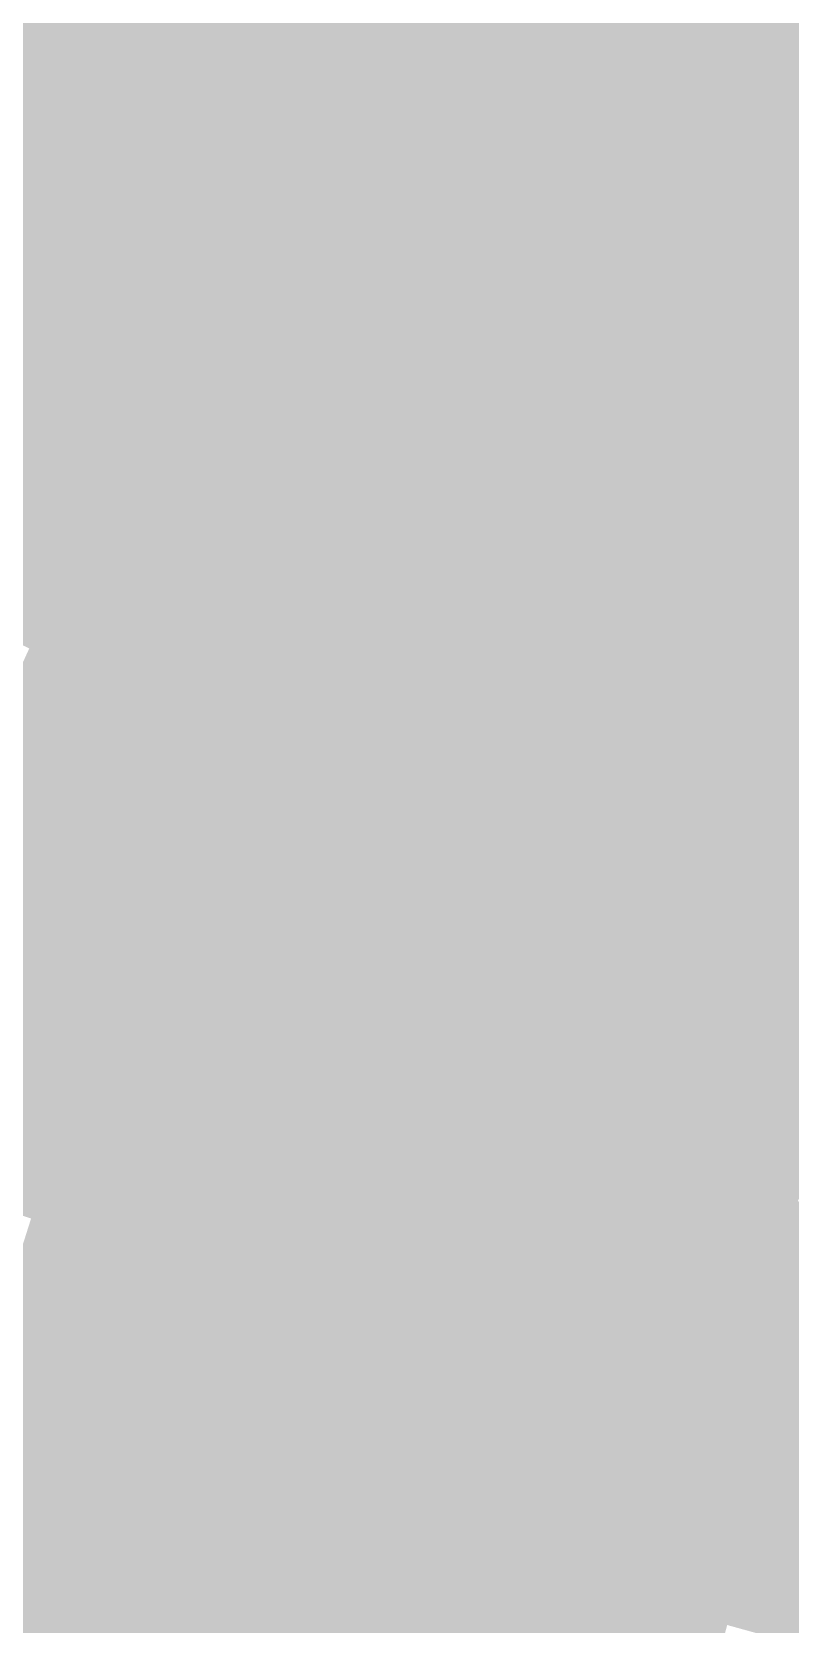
# Model space of a CAD drawing. Header units: inches. Extents: x -266 to 784, y -170 to 213.
# Drawn here: x -56.01 to -45.38, y 12.81 to 35.16 of the extents above; entities that cross this region are included whole.
import ezdxf

# ---------------------------------------------------------------- set-up
doc = ezdxf.new("R2010")
doc.units = ezdxf.units.IN
doc.header["$MEASUREMENT"] = 0

msp = doc.modelspace()

# ---------------------------------------------------------------- linework, layer by layer
at = {"color": 116, "true_color": 0x008435}
msp.add_solid([(-49.872674, 35.1243), (-50.690258, 35.700108), (-48.995659, 36.337658), (-49.798867, 36.933357)], dxfattribs=at)
at = {"color": 106, "true_color": 0x007c2f}
msp.add_solid([(-47.389244, 35.146259), (-48.192452, 35.741958), (-46.512439, 36.298664), (-47.300786, 36.913895)], dxfattribs=at)
at = {"color": 114, "true_color": 0x009543}
msp.add_solid([(-54.915482, 34.774845), (-55.760335, 35.309843), (-54.045525, 36.112065), (-54.876994, 36.667635)], dxfattribs=at)
at = {"color": 116, "true_color": 0x008d3c}
msp.add_solid([(-52.382586, 35.000925), (-53.214055, 35.556495), (-51.507843, 36.275916), (-52.325428, 36.851724)], dxfattribs=at)
at = {"color": 106, "true_color": 0x007329}
msp.add_solid([(-44.935746, 35.068201), (-45.724093, 35.683432), (-44.061596, 36.160417), (-44.834606, 36.79481)], dxfattribs=at)
at = {"color": 116, "true_color": 0x00893a}
msp.add_solid([(-51.551116, 34.445354), (-52.382586, 35.000925), (-50.690258, 35.700108), (-51.507843, 36.275916)], dxfattribs=at)
at = {"color": 116, "true_color": 0x008034}
msp.add_solid([(-49.055089, 34.548491), (-49.872674, 35.1243), (-48.192452, 35.741958), (-48.995659, 36.337658)], dxfattribs=at)
at = {"color": 106, "true_color": 0x00772d}
msp.add_solid([(-46.586037, 34.55056), (-47.389244, 35.146259), (-45.724093, 35.683432), (-46.512439, 36.298664)], dxfattribs=at)
at = {"color": 114, "true_color": 0x009141}
msp.add_solid([(-54.070628, 34.239848), (-54.915482, 34.774845), (-53.214055, 35.556495), (-54.045525, 36.112065)], dxfattribs=at)
at = {"color": 114, "true_color": 0x009a49}
msp.add_solid([(-56.610088, 33.930781), (-57.467817, 34.444884), (-55.760335, 35.309843), (-56.605189, 35.844841)], dxfattribs=at)
at = {"color": 116, "true_color": 0x008d3f}
msp.add_solid([(-53.225775, 33.70485), (-54.070628, 34.239848), (-52.382586, 35.000925), (-53.214055, 35.556495)], dxfattribs=at)
at = {"color": 116, "true_color": 0x008438}
msp.add_solid([(-50.719646, 33.889784), (-51.551116, 34.445354), (-49.872674, 35.1243), (-50.690258, 35.700108)], dxfattribs=at)
at = {"color": 116, "true_color": 0x007c32}
msp.add_solid([(-48.237504, 33.972683), (-49.055089, 34.548491), (-47.389244, 35.146259), (-48.192452, 35.741958)], dxfattribs=at)
at = {"color": 106, "true_color": 0x00732c}
msp.add_solid([(-45.782829, 33.95486), (-46.586037, 34.55056), (-44.935746, 35.068201), (-45.724093, 35.683432)], dxfattribs=at)
at = {"color": 114, "true_color": 0x009547}
msp.add_solid([(-55.75236, 33.416678), (-56.610088, 33.930781), (-54.915482, 34.774845), (-55.760335, 35.309843)], dxfattribs=at)
at = {"color": 116, "true_color": 0x008037}
msp.add_solid([(-49.888177, 33.334214), (-50.719646, 33.889784), (-49.055089, 34.548491), (-49.872674, 35.1243)], dxfattribs=at)
at = {"color": 116, "true_color": 0x007730}
msp.add_solid([(-47.419919, 33.396875), (-48.237504, 33.972683), (-46.586037, 34.55056), (-47.389244, 35.146259)], dxfattribs=at)
at = {"color": 116, "true_color": 0x00893d}
msp.add_solid([(-52.380921, 33.169852), (-53.225775, 33.70485), (-51.551116, 34.445354), (-52.382586, 35.000925)], dxfattribs=at)
at = {"color": 106, "true_color": 0x006f2a}
msp.add_solid([(-44.979622, 33.359161), (-45.782829, 33.95486), (-44.1474, 34.452969), (-44.935746, 35.068201)], dxfattribs=at)
at = {"color": 114, "true_color": 0x009145}
msp.add_solid([(-54.894631, 32.902576), (-55.75236, 33.416678), (-54.070628, 34.239848), (-54.915482, 34.774845)], dxfattribs=at)
at = {"color": 116, "true_color": 0x00843b}
msp.add_solid([(-51.536067, 32.634855), (-52.380921, 33.169852), (-50.719646, 33.889784), (-51.551116, 34.445354)], dxfattribs=at)
at = {"color": 116, "true_color": 0x007c35}
msp.add_solid([(-49.056707, 32.778644), (-49.888177, 33.334214), (-48.237504, 33.972683), (-49.055089, 34.548491)], dxfattribs=at)
at = {"color": 106, "true_color": 0x00732e}
msp.add_solid([(-46.602334, 32.821067), (-47.419919, 33.396875), (-45.782829, 33.95486), (-46.586037, 34.55056)], dxfattribs=at)
at = {"color": 116, "true_color": 0x008d43}
msp.add_solid([(-54.036902, 32.388473), (-54.894631, 32.902576), (-53.225775, 33.70485), (-54.070628, 34.239848)], dxfattribs=at)
at = {"color": 116, "true_color": 0x007733}
msp.add_solid([(-48.225238, 32.223074), (-49.056707, 32.778644), (-47.419919, 33.396875), (-48.237504, 33.972683)], dxfattribs=at)
at = {"color": 114, "true_color": 0x00954a}
msp.add_solid([(-56.555654, 32.038382), (-57.425741, 32.531281), (-55.75236, 33.416678), (-56.610088, 33.930781)], dxfattribs=at)
at = {"color": 116, "true_color": 0x008039}
msp.add_solid([(-50.691214, 32.099857), (-51.536067, 32.634855), (-49.888177, 33.334214), (-50.719646, 33.889784)], dxfattribs=at)
at = {"color": 106, "true_color": 0x006f2d}
msp.add_solid([(-45.78475, 32.245259), (-46.602334, 32.821067), (-44.979622, 33.359161), (-45.782829, 33.95486)], dxfattribs=at)
at = {"color": 116, "true_color": 0x008941}
msp.add_solid([(-53.179174, 31.87437), (-54.036902, 32.388473), (-52.380921, 33.169852), (-53.225775, 33.70485)], dxfattribs=at)
at = {"color": 114, "true_color": 0x009148}
msp.add_solid([(-55.685567, 31.545484), (-56.555654, 32.038382), (-54.894631, 32.902576), (-55.75236, 33.416678)], dxfattribs=at)
at = {"color": 116, "true_color": 0x007c38}
msp.add_solid([(-49.84636, 31.56486), (-50.691214, 32.099857), (-49.056707, 32.778644), (-49.888177, 33.334214)], dxfattribs=at)
at = {"color": 116, "true_color": 0x007331}
msp.add_solid([(-47.393768, 31.667503), (-48.225238, 32.223074), (-46.602334, 32.821067), (-47.419919, 33.396875)], dxfattribs=at)
at = {"color": 106, "true_color": 0x006b2b}
msp.add_solid([(-44.967165, 31.669451), (-45.78475, 32.245259), (-44.176414, 32.763462), (-44.979622, 33.359161)], dxfattribs=at)
at = {"color": 116, "true_color": 0x00843f}
msp.add_solid([(-52.321445, 31.360267), (-53.179174, 31.87437), (-51.536067, 32.634855), (-52.380921, 33.169852)], dxfattribs=at)
at = {"color": 114, "true_color": 0x008d46}
msp.add_solid([(-54.81548, 31.052586), (-55.685567, 31.545484), (-54.036902, 32.388473), (-54.894631, 32.902576)], dxfattribs=at)
at = {"color": 116, "true_color": 0x00803c}
msp.add_solid([(-51.463717, 30.846165), (-52.321445, 31.360267), (-50.691214, 32.099857), (-51.536067, 32.634855)], dxfattribs=at)
at = {"color": 116, "true_color": 0x007736}
msp.add_solid([(-49.001507, 31.029862), (-49.84636, 31.56486), (-48.225238, 32.223074), (-49.056707, 32.778644)], dxfattribs=at)
at = {"color": 106, "true_color": 0x006f2f}
msp.add_solid([(-46.562298, 31.111933), (-47.393768, 31.667503), (-45.78475, 32.245259), (-46.602334, 32.821067)], dxfattribs=at)
at = {"color": 116, "true_color": 0x008944}
msp.add_solid([(-53.945393, 30.559688), (-54.81548, 31.052586), (-53.179174, 31.87437), (-54.036902, 32.388473)], dxfattribs=at)
at = {"color": 116, "true_color": 0x007334}
msp.add_solid([(-48.156653, 30.494864), (-49.001507, 31.029862), (-47.393768, 31.667503), (-48.225238, 32.223074)], dxfattribs=at)
at = {"color": 106, "true_color": 0x006b2d}
msp.add_solid([(-45.730829, 30.556363), (-46.562298, 31.111933), (-44.967165, 31.669451), (-45.78475, 32.245259)], dxfattribs=at)
at = {"color": 114, "true_color": 0x00914b}
msp.add_solid([(-56.442961, 30.169391), (-57.324882, 30.640788), (-55.685567, 31.545484), (-56.555654, 32.038382)], dxfattribs=at)
at = {"color": 116, "true_color": 0x007c3a}
msp.add_solid([(-50.605988, 30.332062), (-51.463717, 30.846165), (-49.84636, 31.56486), (-50.691214, 32.099857)], dxfattribs=at)
at = {"color": 116, "true_color": 0x008442}
msp.add_solid([(-53.075306, 30.06679), (-53.945393, 30.559688), (-52.321445, 31.360267), (-53.179174, 31.87437)], dxfattribs=at)
at = {"color": 114, "true_color": 0x008d49}
msp.add_solid([(-55.56104, 29.697994), (-56.442961, 30.169391), (-54.81548, 31.052586), (-55.685567, 31.545484)], dxfattribs=at)
at = {"color": 116, "true_color": 0x007738}
msp.add_solid([(-49.748259, 29.817959), (-50.605988, 30.332062), (-49.001507, 31.029862), (-49.84636, 31.56486)], dxfattribs=at)
at = {"color": 116, "true_color": 0x006f32}
msp.add_solid([(-47.3118, 29.959867), (-48.156653, 30.494864), (-46.562298, 31.111933), (-47.393768, 31.667503)], dxfattribs=at)
at = {"color": 118, "true_color": 0x00662c}
msp.add_solid([(-44.899359, 30.000793), (-45.730829, 30.556363), (-44.14958, 31.093642), (-44.967165, 31.669451)], dxfattribs=at)
at = {"color": 116, "true_color": 0x008040}
msp.add_solid([(-52.205219, 29.573892), (-53.075306, 30.06679), (-51.463717, 30.846165), (-52.321445, 31.360267)], dxfattribs=at)
at = {"color": 116, "true_color": 0x006b30}
msp.add_solid([(-46.466946, 29.424869), (-47.3118, 29.959867), (-45.730829, 30.556363), (-46.562298, 31.111933)], dxfattribs=at)
at = {"color": 116, "true_color": 0x008947}
msp.add_solid([(-54.679118, 29.226598), (-55.56104, 29.697994), (-53.945393, 30.559688), (-54.81548, 31.052586)], dxfattribs=at)
at = {"color": 116, "true_color": 0x007c3d}
msp.add_solid([(-51.335132, 29.080993), (-52.205219, 29.573892), (-50.605988, 30.332062), (-51.463717, 30.846165)], dxfattribs=at)
at = {"color": 116, "true_color": 0x007336}
msp.add_solid([(-48.890531, 29.303856), (-49.748259, 29.817959), (-48.156653, 30.494864), (-49.001507, 31.029862)], dxfattribs=at)
at = {"color": 116, "true_color": 0x008445}
msp.add_solid([(-53.797197, 28.755201), (-54.679118, 29.226598), (-53.075306, 30.06679), (-53.945393, 30.559688)], dxfattribs=at)
at = {"color": 116, "true_color": 0x006f34}
msp.add_solid([(-48.032802, 28.789754), (-48.890531, 29.303856), (-47.3118, 29.959867), (-48.156653, 30.494864)], dxfattribs=at)
at = {"color": 118, "true_color": 0x00662e}
msp.add_solid([(-45.622093, 28.889871), (-46.466946, 29.424869), (-44.899359, 30.000793), (-45.730829, 30.556363)], dxfattribs=at)
at = {"color": 114, "true_color": 0x008d4c}
msp.add_solid([(-56.273131, 28.325514), (-57.166355, 28.775125), (-55.56104, 29.697994), (-56.442961, 30.169391)], dxfattribs=at)
at = {"color": 116, "true_color": 0x00773b}
msp.add_solid([(-50.465045, 28.588095), (-51.335132, 29.080993), (-49.748259, 29.817959), (-50.605988, 30.332062)], dxfattribs=at)
at = {"color": 116, "true_color": 0x008043}
msp.add_solid([(-52.915276, 28.283804), (-53.797197, 28.755201), (-52.205219, 29.573892), (-53.075306, 30.06679)], dxfattribs=at)
at = {"color": 116, "true_color": 0x006b32}
msp.add_solid([(-47.175074, 28.275651), (-48.032802, 28.789754), (-46.466946, 29.424869), (-47.3118, 29.959867)], dxfattribs=at)
at = {"color": 118, "true_color": 0x00622c}
msp.add_solid([(-44.777239, 28.354874), (-45.622093, 28.889871), (-44.067889, 29.445222), (-44.899359, 30.000793)], dxfattribs=at)
at = {"color": 116, "true_color": 0x007339}
msp.add_solid([(-49.594958, 28.095197), (-50.465045, 28.588095), (-48.890531, 29.303856), (-49.748259, 29.817959)], dxfattribs=at)
at = {"color": 116, "true_color": 0x00894a}
msp.add_solid([(-55.379907, 27.875902), (-56.273131, 28.325514), (-54.679118, 29.226598), (-55.56104, 29.697994)], dxfattribs=at)
at = {"color": 116, "true_color": 0x007c40}
msp.add_solid([(-52.033355, 27.812407), (-52.915276, 28.283804), (-51.335132, 29.080993), (-52.205219, 29.573892)], dxfattribs=at)
at = {"color": 116, "true_color": 0x006f37}
msp.add_solid([(-48.724872, 27.602299), (-49.594958, 28.095197), (-48.032802, 28.789754), (-48.890531, 29.303856)], dxfattribs=at)
at = {"color": 128, "true_color": 0x006630}
msp.add_solid([(-46.317345, 27.761548), (-47.175074, 28.275651), (-45.622093, 28.889871), (-46.466946, 29.424869)], dxfattribs=at)
at = {"color": 116, "true_color": 0x008448}
msp.add_solid([(-54.486682, 27.426291), (-55.379907, 27.875902), (-53.797197, 28.755201), (-54.679118, 29.226598)], dxfattribs=at)
at = {"color": 116, "true_color": 0x00773e}
msp.add_solid([(-51.151433, 27.341011), (-52.033355, 27.812407), (-50.465045, 28.588095), (-51.335132, 29.080993)], dxfattribs=at)
at = {"color": 118, "true_color": 0x00622e}
msp.add_solid([(-45.459616, 27.247445), (-46.317345, 27.761548), (-44.777239, 28.354874), (-45.622093, 28.889871)], dxfattribs=at)
at = {"color": 116, "true_color": 0x008046}
msp.add_solid([(-53.593458, 26.97668), (-54.486682, 27.426291), (-52.915276, 28.283804), (-53.797197, 28.755201)], dxfattribs=at)
at = {"color": 116, "true_color": 0x006b35}
msp.add_solid([(-47.854785, 27.109401), (-48.724872, 27.602299), (-47.175074, 28.275651), (-48.032802, 28.789754)], dxfattribs=at)
at = {"color": 116, "true_color": 0x00733c}
msp.add_solid([(-50.269512, 26.869614), (-51.151433, 27.341011), (-49.594958, 28.095197), (-50.465045, 28.588095)], dxfattribs=at)
at = {"color": 114, "true_color": 0x00894d}
msp.add_solid([(-56.047336, 26.508416), (-56.951325, 26.935971), (-55.379907, 27.875902), (-56.273131, 28.325514)], dxfattribs=at)
at = {"color": 116, "true_color": 0x007c43}
msp.add_solid([(-52.700234, 26.527068), (-53.593458, 26.97668), (-52.033355, 27.812407), (-52.915276, 28.283804)], dxfattribs=at)
at = {"color": 128, "true_color": 0x006633}
msp.add_solid([(-46.984698, 26.616502), (-47.854785, 27.109401), (-46.317345, 27.761548), (-47.175074, 28.275651)], dxfattribs=at)
at = {"color": 118, "true_color": 0x005e2c}
msp.add_solid([(-44.601888, 26.733343), (-45.459616, 27.247445), (-43.932385, 27.819876), (-44.777239, 28.354874)], dxfattribs=at)
at = {"color": 116, "true_color": 0x006f3a}
msp.add_solid([(-49.387591, 26.398217), (-50.269512, 26.869614), (-48.724872, 27.602299), (-49.594958, 28.095197)], dxfattribs=at)
at = {"color": 116, "true_color": 0x00844b}
msp.add_solid([(-55.143347, 26.080861), (-56.047336, 26.508416), (-54.486682, 27.426291), (-55.379907, 27.875902)], dxfattribs=at)
at = {"color": 116, "true_color": 0x007741}
msp.add_solid([(-51.807009, 26.077457), (-52.700234, 26.527068), (-51.151433, 27.341011), (-52.033355, 27.812407)], dxfattribs=at)
at = {"color": 128, "true_color": 0x006231}
msp.add_solid([(-46.114611, 26.123604), (-46.984698, 26.616502), (-45.459616, 27.247445), (-46.317345, 27.761548)], dxfattribs=at)
at = {"color": 116, "true_color": 0x006b37}
msp.add_solid([(-48.50567, 25.926821), (-49.387591, 26.398217), (-47.854785, 27.109401), (-48.724872, 27.602299)], dxfattribs=at)
at = {"color": 116, "true_color": 0x008048}
msp.add_solid([(-54.239358, 25.653306), (-55.143347, 26.080861), (-53.593458, 26.97668), (-54.486682, 27.426291)], dxfattribs=at)
at = {"color": 116, "true_color": 0x00733f}
msp.add_solid([(-50.913785, 25.627846), (-51.807009, 26.077457), (-50.269512, 26.869614), (-51.151433, 27.341011)], dxfattribs=at)
at = {"color": 128, "true_color": 0x006635}
msp.add_solid([(-47.623748, 25.455424), (-48.50567, 25.926821), (-46.984698, 26.616502), (-47.854785, 27.109401)], dxfattribs=at)
at = {"color": 118, "true_color": 0x005e2f}
msp.add_solid([(-45.244524, 25.630706), (-46.114611, 26.123604), (-44.601888, 26.733343), (-45.459616, 27.247445)], dxfattribs=at)
at = {"color": 116, "true_color": 0x007c46}
msp.add_solid([(-53.335368, 25.225751), (-54.239358, 25.653306), (-52.700234, 26.527068), (-53.593458, 26.97668)], dxfattribs=at)
at = {"color": 116, "true_color": 0x006f3c}
msp.add_solid([(-50.020561, 25.178234), (-50.913785, 25.627846), (-49.387591, 26.398217), (-50.269512, 26.869614)], dxfattribs=at)
at = {"color": 128, "true_color": 0x006233}
msp.add_solid([(-46.741827, 24.984027), (-47.623748, 25.455424), (-46.114611, 26.123604), (-46.984698, 26.616502)], dxfattribs=at)
at = {"color": 116, "true_color": 0x00844e}
msp.add_solid([(-55.766795, 24.71972), (-56.681005, 25.124961), (-55.143347, 26.080861), (-56.047336, 26.508416)], dxfattribs=at)
at = {"color": 116, "true_color": 0x007744}
msp.add_solid([(-52.431379, 24.798195), (-53.335368, 25.225751), (-51.807009, 26.077457), (-52.700234, 26.527068)], dxfattribs=at)
at = {"color": 116, "true_color": 0x006b3a}
msp.add_solid([(-49.127337, 24.728623), (-50.020561, 25.178234), (-48.50567, 25.926821), (-49.387591, 26.398217)], dxfattribs=at)
at = {"color": 116, "true_color": 0x00804b}
msp.add_solid([(-54.852585, 24.314479), (-55.766795, 24.71972), (-54.239358, 25.653306), (-55.143347, 26.080861)], dxfattribs=at)
at = {"color": 116, "true_color": 0x007341}
msp.add_solid([(-51.52739, 24.37064), (-52.431379, 24.798195), (-50.913785, 25.627846), (-51.807009, 26.077457)], dxfattribs=at)
at = {"color": 116, "true_color": 0x006638}
msp.add_solid([(-48.234112, 24.279012), (-49.127337, 24.728623), (-47.623748, 25.455424), (-48.50567, 25.926821)], dxfattribs=at)
at = {"color": 128, "true_color": 0x005e31}
msp.add_solid([(-45.859906, 24.51263), (-46.741827, 24.984027), (-45.244524, 25.630706), (-46.114611, 26.123604)], dxfattribs=at)
at = {"color": 116, "true_color": 0x007c49}
msp.add_solid([(-53.938376, 23.909238), (-54.852585, 24.314479), (-53.335368, 25.225751), (-54.239358, 25.653306)], dxfattribs=at)
at = {"color": 116, "true_color": 0x006f3f}
msp.add_solid([(-50.6234, 23.943085), (-51.52739, 24.37064), (-50.020561, 25.178234), (-50.913785, 25.627846)], dxfattribs=at)
at = {"color": 118, "true_color": 0x005a2f}
msp.add_solid([(-44.977984, 24.041234), (-45.859906, 24.51263), (-44.374437, 25.137808), (-45.244524, 25.630706)], dxfattribs=at)
at = {"color": 128, "true_color": 0x006235}
msp.add_solid([(-47.340888, 23.8294), (-48.234112, 24.279012), (-46.741827, 24.984027), (-47.623748, 25.455424)], dxfattribs=at)
at = {"color": 126, "true_color": 0x008451}
msp.add_solid([(-56.356651, 23.343689), (-57.280531, 23.726373), (-55.766795, 24.71972), (-56.681005, 25.124961)], dxfattribs=at)
at = {"color": 116, "true_color": 0x007746}
msp.add_solid([(-53.024166, 23.503996), (-53.938376, 23.909238), (-52.431379, 24.798195), (-53.335368, 25.225751)], dxfattribs=at)
at = {"color": 116, "true_color": 0x006b3c}
msp.add_solid([(-49.719411, 23.51553), (-50.6234, 23.943085), (-49.127337, 24.728623), (-50.020561, 25.178234)], dxfattribs=at)
at = {"color": 128, "true_color": 0x005e33}
msp.add_solid([(-46.447664, 23.379789), (-47.340888, 23.8294), (-45.859906, 24.51263), (-46.741827, 24.984027)], dxfattribs=at)
at = {"color": 116, "true_color": 0x00804e}
msp.add_solid([(-55.432772, 22.961006), (-56.356651, 23.343689), (-54.852585, 24.314479), (-55.766795, 24.71972)], dxfattribs=at)
at = {"color": 116, "true_color": 0x007344}
msp.add_solid([(-52.109956, 23.098755), (-53.024166, 23.503996), (-51.52739, 24.37064), (-52.431379, 24.798195)], dxfattribs=at)
at = {"color": 116, "true_color": 0x00663a}
msp.add_solid([(-48.815422, 23.087975), (-49.719411, 23.51553), (-48.234112, 24.279012), (-49.127337, 24.728623)], dxfattribs=at)
at = {"color": 116, "true_color": 0x006f41}
msp.add_solid([(-51.195746, 22.693514), (-52.109956, 23.098755), (-50.6234, 23.943085), (-51.52739, 24.37064)], dxfattribs=at)
at = {"color": 128, "true_color": 0x005a31}
msp.add_solid([(-45.554439, 22.930178), (-46.447664, 23.379789), (-44.977984, 24.041234), (-45.859906, 24.51263)], dxfattribs=at)
at = {"color": 116, "true_color": 0x007c4c}
msp.add_solid([(-54.508892, 22.578323), (-55.432772, 22.961006), (-53.938376, 23.909238), (-54.852585, 24.314479)], dxfattribs=at)
at = {"color": 128, "true_color": 0x006238}
msp.add_solid([(-47.911433, 22.66042), (-48.815422, 23.087975), (-47.340888, 23.8294), (-48.234112, 24.279012)], dxfattribs=at)
at = {"color": 116, "true_color": 0x006b3f}
msp.add_solid([(-50.281537, 22.288272), (-51.195746, 22.693514), (-49.719411, 23.51553), (-50.6234, 23.943085)], dxfattribs=at)
at = {"color": 118, "true_color": 0x00552e}
msp.add_solid([(-44.661215, 22.480566), (-45.554439, 22.930178), (-44.096063, 23.569837), (-44.977984, 24.041234)], dxfattribs=at)
at = {"color": 116, "true_color": 0x007749}
msp.add_solid([(-53.585013, 22.195639), (-54.508892, 22.578323), (-53.024166, 23.503996), (-53.938376, 23.909238)], dxfattribs=at)
at = {"color": 128, "true_color": 0x005e35}
msp.add_solid([(-47.007443, 22.232865), (-47.911433, 22.66042), (-46.447664, 23.379789), (-47.340888, 23.8294)], dxfattribs=at)
at = {"color": 116, "true_color": 0x007347}
msp.add_solid([(-52.661133, 21.812956), (-53.585013, 22.195639), (-52.109956, 23.098755), (-53.024166, 23.503996)], dxfattribs=at)
at = {"color": 116, "true_color": 0x00663c}
msp.add_solid([(-49.367327, 21.883031), (-50.281537, 22.288272), (-48.815422, 23.087975), (-49.719411, 23.51553)], dxfattribs=at)
at = {"color": 126, "true_color": 0x008052}
msp.add_solid([(-55.979568, 21.593702), (-56.912561, 21.953597), (-55.432772, 22.961006), (-56.356651, 23.343689)], dxfattribs=at)
at = {"color": 128, "true_color": 0x005a33}
msp.add_solid([(-46.103454, 21.80531), (-47.007443, 22.232865), (-45.554439, 22.930178), (-46.447664, 23.379789)], dxfattribs=at)
at = {"color": 116, "true_color": 0x006f44}
msp.add_solid([(-51.737254, 21.430272), (-52.661133, 21.812956), (-51.195746, 22.693514), (-52.109956, 23.098755)], dxfattribs=at)
at = {"color": 128, "true_color": 0x00623a}
msp.add_solid([(-48.453117, 21.47779), (-49.367327, 21.883031), (-47.911433, 22.66042), (-48.815422, 23.087975)], dxfattribs=at)
at = {"color": 116, "true_color": 0x007c4f}
msp.add_solid([(-55.046575, 21.233807), (-55.979568, 21.593702), (-54.508892, 22.578323), (-55.432772, 22.961006)], dxfattribs=at)
at = {"color": 128, "true_color": 0x005530}
msp.add_solid([(-45.199465, 21.377755), (-46.103454, 21.80531), (-44.661215, 22.480566), (-45.554439, 22.930178)], dxfattribs=at)
at = {"color": 116, "true_color": 0x00774c}
msp.add_solid([(-54.113582, 20.873912), (-55.046575, 21.233807), (-53.585013, 22.195639), (-54.508892, 22.578323)], dxfattribs=at)
at = {"color": 116, "true_color": 0x006b41}
msp.add_solid([(-50.813374, 21.047589), (-51.737254, 21.430272), (-50.281537, 22.288272), (-51.195746, 22.693514)], dxfattribs=at)
at = {"color": 128, "true_color": 0x005e37}
msp.add_solid([(-47.538907, 21.072548), (-48.453117, 21.47779), (-47.007443, 22.232865), (-47.911433, 22.66042)], dxfattribs=at)
at = {"color": 116, "true_color": 0x007349}
msp.add_solid([(-53.18059, 20.514017), (-54.113582, 20.873912), (-52.661133, 21.812956), (-53.585013, 22.195639)], dxfattribs=at)
at = {"color": 116, "true_color": 0x00663f}
msp.add_solid([(-49.889495, 20.664905), (-50.813374, 21.047589), (-49.367327, 21.883031), (-50.281537, 22.288272)], dxfattribs=at)
at = {"color": 128, "true_color": 0x005a35}
msp.add_solid([(-46.624698, 20.667307), (-47.538907, 21.072548), (-46.103454, 21.80531), (-47.007443, 22.232865)], dxfattribs=at)
at = {"color": 126, "true_color": 0x008055}
msp.add_solid([(-56.492644, 20.213391), (-57.434188, 20.550281), (-55.979568, 21.593702), (-56.912561, 21.953597)], dxfattribs=at)
at = {"color": 116, "true_color": 0x006f47}
msp.add_solid([(-52.247597, 20.154122), (-53.18059, 20.514017), (-51.737254, 21.430272), (-52.661133, 21.812956)], dxfattribs=at)
at = {"color": 128, "true_color": 0x00623c}
msp.add_solid([(-48.965615, 20.282222), (-49.889495, 20.664905), (-48.453117, 21.47779), (-49.367327, 21.883031)], dxfattribs=at)
at = {"color": 128, "true_color": 0x005532}
msp.add_solid([(-45.710488, 20.262066), (-46.624698, 20.667307), (-45.199465, 21.377755), (-46.103454, 21.80531)], dxfattribs=at)
at = {"color": 126, "true_color": 0x007c52}
msp.add_solid([(-55.5511, 19.876501), (-56.492644, 20.213391), (-55.046575, 21.233807), (-55.979568, 21.593702)], dxfattribs=at)
at = {"color": 128, "true_color": 0x005e3a}
msp.add_solid([(-48.041736, 19.899538), (-48.965615, 20.282222), (-47.538907, 21.072548), (-48.453117, 21.47779)], dxfattribs=at)
at = {"color": 116, "true_color": 0x00774f}
msp.add_solid([(-54.609556, 19.539612), (-55.5511, 19.876501), (-54.113582, 20.873912), (-55.046575, 21.233807)], dxfattribs=at)
at = {"color": 116, "true_color": 0x006b44}
msp.add_solid([(-51.314604, 19.794227), (-52.247597, 20.154122), (-50.813374, 21.047589), (-51.737254, 21.430272)], dxfattribs=at)
at = {"color": 128, "true_color": 0x005130}
msp.add_solid([(-44.796278, 19.856824), (-45.710488, 20.262066), (-44.295475, 20.9502), (-45.199465, 21.377755)], dxfattribs=at)
at = {"color": 116, "true_color": 0x006641}
msp.add_solid([(-50.381611, 19.434332), (-51.314604, 19.794227), (-49.889495, 20.664905), (-50.813374, 21.047589)], dxfattribs=at)
at = {"color": 128, "true_color": 0x005a37}
msp.add_solid([(-47.117856, 19.516855), (-48.041736, 19.899538), (-46.624698, 20.667307), (-47.538907, 21.072548)], dxfattribs=at)
at = {"color": 116, "true_color": 0x00734c}
msp.add_solid([(-53.668012, 19.202722), (-54.609556, 19.539612), (-53.18059, 20.514017), (-54.113582, 20.873912)], dxfattribs=at)
at = {"color": 128, "true_color": 0x00623e}
msp.add_solid([(-49.448618, 19.074437), (-50.381611, 19.434332), (-48.965615, 20.282222), (-49.889495, 20.664905)], dxfattribs=at)
at = {"color": 128, "true_color": 0x005534}
msp.add_solid([(-46.193977, 19.134172), (-47.117856, 19.516855), (-45.710488, 20.262066), (-46.624698, 20.667307)], dxfattribs=at)
at = {"color": 116, "true_color": 0x006f49}
msp.add_solid([(-52.726468, 18.865832), (-53.668012, 19.202722), (-52.247597, 20.154122), (-53.18059, 20.514017)], dxfattribs=at)
at = {"color": 126, "true_color": 0x007c55}
msp.add_solid([(-56.022163, 18.507223), (-56.971691, 18.820904), (-55.5511, 19.876501), (-56.492644, 20.213391)], dxfattribs=at)
at = {"color": 116, "true_color": 0x006b46}
msp.add_solid([(-51.784924, 18.528942), (-52.726468, 18.865832), (-51.314604, 19.794227), (-52.247597, 20.154122)], dxfattribs=at)
at = {"color": 128, "true_color": 0x005e3c}
msp.add_solid([(-48.515626, 18.714542), (-49.448618, 19.074437), (-48.041736, 19.899538), (-48.965615, 20.282222)], dxfattribs=at)
at = {"color": 128, "true_color": 0x005132}
msp.add_solid([(-45.270097, 18.751488), (-46.193977, 19.134172), (-44.796278, 19.856824), (-45.710488, 20.262066)], dxfattribs=at)
at = {"color": 128, "true_color": 0x005a39}
msp.add_solid([(-47.582633, 18.354647), (-48.515626, 18.714542), (-47.117856, 19.516855), (-48.041736, 19.899538)], dxfattribs=at)
at = {"color": 126, "true_color": 0x007752}
msp.add_solid([(-55.072634, 18.193541), (-56.022163, 18.507223), (-54.609556, 19.539612), (-55.5511, 19.876501)], dxfattribs=at)
at = {"color": 116, "true_color": 0x006644}
msp.add_solid([(-50.84338, 18.192052), (-51.784924, 18.528942), (-50.381611, 19.434332), (-51.314604, 19.794227)], dxfattribs=at)
at = {"color": 116, "true_color": 0x00734f}
msp.add_solid([(-54.123106, 17.879859), (-55.072634, 18.193541), (-53.668012, 19.202722), (-54.609556, 19.539612)], dxfattribs=at)
at = {"color": 128, "true_color": 0x005536}
msp.add_solid([(-46.64964, 17.994752), (-47.582633, 18.354647), (-46.193977, 19.134172), (-47.117856, 19.516855)], dxfattribs=at)
at = {"color": 128, "true_color": 0x006241}
msp.add_solid([(-49.901835, 17.855162), (-50.84338, 18.192052), (-49.448618, 19.074437), (-50.381611, 19.434332)], dxfattribs=at)
at = {"color": 116, "true_color": 0x006f4c}
msp.add_solid([(-53.173578, 17.566177), (-54.123106, 17.879859), (-52.726468, 18.865832), (-53.668012, 19.202722)], dxfattribs=at)
at = {"color": 128, "true_color": 0x005e3e}
msp.add_solid([(-48.960291, 17.518272), (-49.901835, 17.855162), (-48.515626, 18.714542), (-49.448618, 19.074437)], dxfattribs=at)
at = {"color": 128, "true_color": 0x005134}
msp.add_solid([(-45.716647, 17.634857), (-46.64964, 17.994752), (-45.270097, 18.751488), (-46.193977, 19.134172)], dxfattribs=at)
at = {"color": 116, "true_color": 0x006b49}
msp.add_solid([(-52.22405, 17.252496), (-53.173578, 17.566177), (-51.784924, 18.528942), (-52.726468, 18.865832)], dxfattribs=at)
at = {"color": 128, "true_color": 0x005a3b}
msp.add_solid([(-48.018747, 17.181383), (-48.960291, 17.518272), (-47.582633, 18.354647), (-48.515626, 18.714542)], dxfattribs=at)
at = {"color": 128, "true_color": 0x004d31}
msp.add_solid([(-44.783654, 17.274962), (-45.716647, 17.634857), (-44.346218, 18.368805), (-45.270097, 18.751488)], dxfattribs=at)
at = {"color": 126, "true_color": 0x007754}
msp.add_solid([(-55.502539, 16.836511), (-56.45948, 17.126796), (-55.072634, 18.193541), (-56.022163, 18.507223)], dxfattribs=at)
at = {"color": 116, "true_color": 0x006646}
msp.add_solid([(-51.274522, 16.938814), (-52.22405, 17.252496), (-50.84338, 18.192052), (-51.784924, 18.528942)], dxfattribs=at)
at = {"color": 128, "true_color": 0x005538}
msp.add_solid([(-47.077203, 16.844493), (-48.018747, 17.181383), (-46.64964, 17.994752), (-47.582633, 18.354647)], dxfattribs=at)
at = {"color": 126, "true_color": 0x007351}
msp.add_solid([(-54.545599, 16.546227), (-55.502539, 16.836511), (-54.123106, 17.879859), (-55.072634, 18.193541)], dxfattribs=at)
at = {"color": 138, "true_color": 0x006243}
msp.add_solid([(-50.324994, 16.625132), (-51.274522, 16.938814), (-49.901835, 17.855162), (-50.84338, 18.192052)], dxfattribs=at)
at = {"color": 116, "true_color": 0x006f4e}
msp.add_solid([(-53.588659, 16.255942), (-54.545599, 16.546227), (-53.173578, 17.566177), (-54.123106, 17.879859)], dxfattribs=at)
at = {"color": 128, "true_color": 0x005136}
msp.add_solid([(-46.135659, 16.507603), (-47.077203, 16.844493), (-45.716647, 17.634857), (-46.64964, 17.994752)], dxfattribs=at)
at = {"color": 128, "true_color": 0x005e40}
msp.add_solid([(-49.375465, 16.311451), (-50.324994, 16.625132), (-48.960291, 17.518272), (-49.901835, 17.855162)], dxfattribs=at)
at = {"color": 116, "true_color": 0x006b4b}
msp.add_solid([(-52.631718, 15.965657), (-53.588659, 16.255942), (-52.22405, 17.252496), (-53.173578, 17.566177)], dxfattribs=at)
at = {"color": 128, "true_color": 0x005a3d}
msp.add_solid([(-48.425937, 15.997769), (-49.375465, 16.311451), (-48.018747, 17.181383), (-48.960291, 17.518272)], dxfattribs=at)
at = {"color": 128, "true_color": 0x004d33}
msp.add_solid([(-45.194115, 16.170713), (-46.135659, 16.507603), (-44.783654, 17.274962), (-45.716647, 17.634857)], dxfattribs=at)
at = {"color": 138, "true_color": 0x006648}
msp.add_solid([(-51.674778, 15.675373), (-52.631718, 15.965657), (-51.274522, 16.938814), (-52.22405, 17.252496)], dxfattribs=at)
at = {"color": 126, "true_color": 0x007757}
msp.add_solid([(-55.899012, 15.46934), (-56.862788, 15.736053), (-55.502539, 16.836511), (-56.45948, 17.126796)], dxfattribs=at)
at = {"color": 128, "true_color": 0x00553a}
msp.add_solid([(-47.476409, 15.684087), (-48.425937, 15.997769), (-47.077203, 16.844493), (-48.018747, 17.181383)], dxfattribs=at)
at = {"color": 126, "true_color": 0x007354}
msp.add_solid([(-54.935236, 15.202627), (-55.899012, 15.46934), (-54.545599, 16.546227), (-55.502539, 16.836511)], dxfattribs=at)
at = {"color": 138, "true_color": 0x006245}
msp.add_solid([(-50.717838, 15.385088), (-51.674778, 15.675373), (-50.324994, 16.625132), (-51.274522, 16.938814)], dxfattribs=at)
at = {"color": 128, "true_color": 0x005137}
msp.add_solid([(-46.526881, 15.370405), (-47.476409, 15.684087), (-46.135659, 16.507603), (-47.077203, 16.844493)], dxfattribs=at)
at = {"color": 126, "true_color": 0x006f51}
msp.add_solid([(-53.97146, 14.935914), (-54.935236, 15.202627), (-53.588659, 16.255942), (-54.545599, 16.546227)], dxfattribs=at)
at = {"color": 128, "true_color": 0x005e42}
msp.add_solid([(-49.760897, 15.094803), (-50.717838, 15.385088), (-49.375465, 16.311451), (-50.324994, 16.625132)], dxfattribs=at)
at = {"color": 128, "true_color": 0x004d34}
msp.add_solid([(-45.577353, 15.056724), (-46.526881, 15.370405), (-45.194115, 16.170713), (-46.135659, 16.507603)], dxfattribs=at)
at = {"color": 116, "true_color": 0x006b4e}
msp.add_solid([(-53.007684, 14.669202), (-53.97146, 14.935914), (-52.631718, 15.965657), (-53.588659, 16.255942)], dxfattribs=at)
at = {"color": 128, "true_color": 0x005a3f}
msp.add_solid([(-48.803957, 14.804519), (-49.760897, 15.094803), (-48.425937, 15.997769), (-49.375465, 16.311451)], dxfattribs=at)
at = {"color": 128, "true_color": 0x004932}
msp.add_solid([(-44.627824, 14.743042), (-45.577353, 15.056724), (-44.252571, 15.833823), (-45.194115, 16.170713)], dxfattribs=at)
at = {"color": 138, "true_color": 0x00664b}
msp.add_solid([(-52.043908, 14.402489), (-53.007684, 14.669202), (-51.674778, 15.675373), (-52.631718, 15.965657)], dxfattribs=at)
at = {"color": 128, "true_color": 0x00553c}
msp.add_solid([(-47.847017, 14.514234), (-48.803957, 14.804519), (-47.476409, 15.684087), (-48.425937, 15.997769)], dxfattribs=at)
at = {"color": 126, "true_color": 0x00775a}
msp.add_solid([(-56.261813, 14.09285), (-57.231844, 14.335831), (-55.899012, 15.46934), (-56.862788, 15.736053)], dxfattribs=at)
at = {"color": 138, "true_color": 0x006248}
msp.add_solid([(-51.080131, 14.135776), (-52.043908, 14.402489), (-50.717838, 15.385088), (-51.674778, 15.675373)], dxfattribs=at)
at = {"color": 128, "true_color": 0x005139}
msp.add_solid([(-46.890076, 14.223949), (-47.847017, 14.514234), (-46.526881, 15.370405), (-47.476409, 15.684087)], dxfattribs=at)
at = {"color": 126, "true_color": 0x007357}
msp.add_solid([(-55.291781, 13.84987), (-56.261813, 14.09285), (-54.935236, 15.202627), (-55.899012, 15.46934)], dxfattribs=at)
at = {"color": 126, "true_color": 0x006f54}
msp.add_solid([(-54.32175, 13.60689), (-55.291781, 13.84987), (-53.97146, 14.935914), (-54.935236, 15.202627)], dxfattribs=at)
at = {"color": 138, "true_color": 0x005e45}
msp.add_solid([(-50.116355, 13.869063), (-51.080131, 14.135776), (-49.760897, 15.094803), (-50.717838, 15.385088)], dxfattribs=at)
at = {"color": 128, "true_color": 0x004d36}
msp.add_solid([(-45.933136, 13.933665), (-46.890076, 14.223949), (-45.577353, 15.056724), (-46.526881, 15.370405)], dxfattribs=at)
at = {"color": 128, "true_color": 0x005a41}
msp.add_solid([(-49.152579, 13.602351), (-50.116355, 13.869063), (-48.803957, 14.804519), (-49.760897, 15.094803)], dxfattribs=at)
at = {"color": 128, "true_color": 0x004933}
msp.add_solid([(-44.976196, 13.64338), (-45.933136, 13.933665), (-44.627824, 14.743042), (-45.577353, 15.056724)], dxfattribs=at)
at = {"color": 126, "true_color": 0x006b50}
msp.add_solid([(-53.351719, 13.36391), (-54.32175, 13.60689), (-53.007684, 14.669202), (-53.97146, 14.935914)], dxfattribs=at)
at = {"color": 128, "true_color": 0x00553e}
msp.add_solid([(-48.188803, 13.335638), (-49.152579, 13.602351), (-47.847017, 14.514234), (-48.803957, 14.804519)], dxfattribs=at)
at = {"color": 138, "true_color": 0x00664d}
msp.add_solid([(-52.381688, 13.12093), (-53.351719, 13.36391), (-52.043908, 14.402489), (-53.007684, 14.669202)], dxfattribs=at)
at = {"color": 138, "true_color": 0x00624a}
msp.add_solid([(-51.411656, 12.87795), (-52.381688, 13.12093), (-51.080131, 14.135776), (-52.043908, 14.402489)], dxfattribs=at)
at = {"color": 128, "true_color": 0x00513b}
msp.add_solid([(-47.225027, 13.068925), (-48.188803, 13.335638), (-46.890076, 14.223949), (-47.847017, 14.514234)], dxfattribs=at)
at = {"color": 126, "true_color": 0x00735a}
msp.add_solid([(-55.615021, 12.488771), (-56.590724, 12.707872), (-55.291781, 13.84987), (-56.261813, 14.09285)], dxfattribs=at)
at = {"color": 138, "true_color": 0x005e47}
msp.add_solid([(-50.441625, 12.634969), (-51.411656, 12.87795), (-50.116355, 13.869063), (-51.080131, 14.135776)], dxfattribs=at)
at = {"color": 128, "true_color": 0x004d38}
msp.add_solid([(-46.261251, 12.802212), (-47.225027, 13.068925), (-45.933136, 13.933665), (-46.890076, 14.223949)], dxfattribs=at)
at = {"color": 138, "true_color": 0x005a44}
msp.add_solid([(-49.471594, 12.391989), (-50.441625, 12.634969), (-49.152579, 13.602351), (-50.116355, 13.869063)], dxfattribs=at)
at = {"color": 128, "true_color": 0x004935}
msp.add_solid([(-45.297475, 12.5355), (-46.261251, 12.802212), (-44.976196, 13.64338), (-45.933136, 13.933665)], dxfattribs=at)
at = {"color": 126, "true_color": 0x006f56}
msp.add_solid([(-54.639319, 12.269669), (-55.615021, 12.488771), (-54.32175, 13.60689), (-55.291781, 13.84987)], dxfattribs=at)
at = {"color": 126, "true_color": 0x006b53}
msp.add_solid([(-53.663617, 12.050568), (-54.639319, 12.269669), (-53.351719, 13.36391), (-54.32175, 13.60689)], dxfattribs=at)
at = {"color": 128, "true_color": 0x005540}
msp.add_solid([(-48.501563, 12.149009), (-49.471594, 12.391989), (-48.188803, 13.335638), (-49.152579, 13.602351)], dxfattribs=at)
at = {"color": 138, "true_color": 0x006650}
msp.add_solid([(-52.687915, 11.831467), (-53.663617, 12.050568), (-52.381688, 13.12093), (-53.351719, 13.36391)], dxfattribs=at)
at = {"color": 128, "true_color": 0x00513d}
msp.add_solid([(-47.531531, 11.906029), (-48.501563, 12.149009), (-47.225027, 13.068925), (-48.188803, 13.335638)], dxfattribs=at)
at = {"color": 138, "true_color": 0x00624c}
msp.add_solid([(-51.712213, 11.612366), (-52.687915, 11.831467), (-51.411656, 12.87795), (-52.381688, 13.12093)], dxfattribs=at)
at = {"color": 128, "true_color": 0x004d3a}
msp.add_solid([(-46.5615, 11.663049), (-47.531531, 11.906029), (-46.261251, 12.802212), (-47.225027, 13.068925)], dxfattribs=at)
at = {"color": 138, "true_color": 0x005e49}
msp.add_solid([(-50.736511, 11.393264), (-51.712213, 11.612366), (-50.441625, 12.634969), (-51.411656, 12.87795)], dxfattribs=at)

doc.saveas('drawing.dxf')
